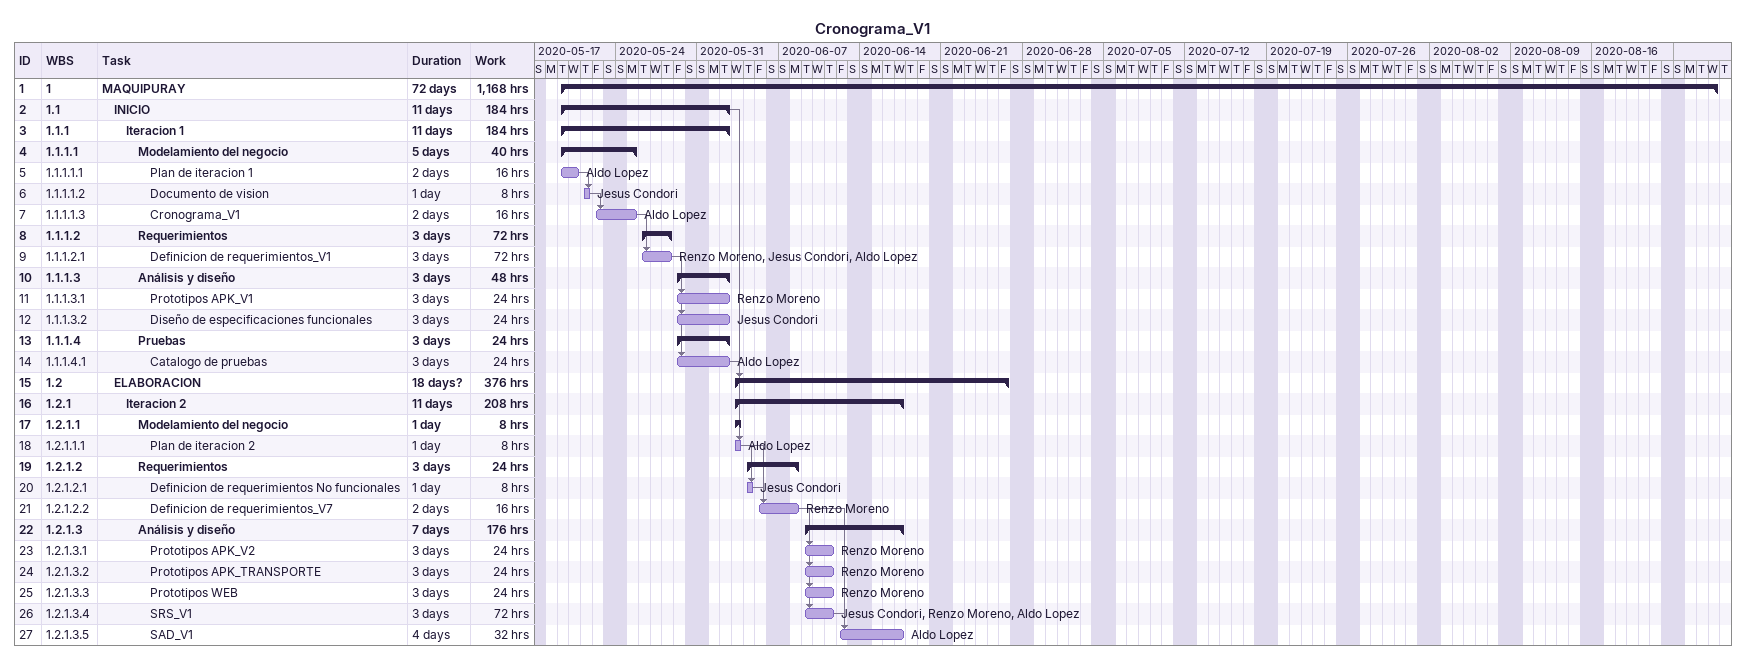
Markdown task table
Cronograma_V1

| ID | WBS | Task | Duration | Start | Finish | Predecessors | Resources | Work (h) |
|---|---|---|---|---|---|---|---|---|
| 1 | 1 | **MAQUIPURAY** | 72d | 2020-05-19 | 2020-08-26 |  |  | 1168 |
| 2 | 1.1 | **INICIO** | 11d | 2020-05-19 | 2020-06-02 |  |  | 184 |
| 3 | 1.1.1 | **Iteracion 1** | 11d | 2020-05-19 | 2020-06-02 |  |  | 184 |
| 4 | 1.1.1.1 | **Modelamiento del negocio** | 5d | 2020-05-19 | 2020-05-25 |  |  | 40 |
| 5 | 1.1.1.1.1 | Plan de iteracion 1 | 2d | 2020-05-19 | 2020-05-20 |  | Aldo Lopez | 16 |
| 6 | 1.1.1.1.2 | Documento de vision | 1d | 2020-05-21 | 2020-05-21 | 5 | Jesus Condori | 8 |
| 7 | 1.1.1.1.3 | Cronograma_V1 | 2d | 2020-05-22 | 2020-05-25 | 6 | Aldo Lopez | 16 |
| 8 | 1.1.1.2 | **Requerimientos** | 3d | 2020-05-26 | 2020-05-28 |  |  | 72 |
| 9 | 1.1.1.2.1 | Definicion de requerimientos_V1 | 3d | 2020-05-26 | 2020-05-28 | 7 | Renzo Moreno, Jesus Condori, Aldo Lopez | 72 |
| 10 | 1.1.1.3 | **Análisis y diseño** | 3d | 2020-05-29 | 2020-06-02 |  |  | 48 |
| 11 | 1.1.1.3.1 | Prototipos APK_V1 | 3d | 2020-05-29 | 2020-06-02 | 9 | Renzo Moreno | 24 |
| 12 | 1.1.1.3.2 | Diseño de especificaciones funcionales | 3d | 2020-05-29 | 2020-06-02 | 9 | Jesus Condori | 24 |
| 13 | 1.1.1.4 | **Pruebas** | 3d | 2020-05-29 | 2020-06-02 |  |  | 24 |
| 14 | 1.1.1.4.1 | Catalogo de pruebas | 3d | 2020-05-29 | 2020-06-02 | 9 | Aldo Lopez | 24 |
| 15 | 1.2 | **ELABORACION** | 18d? | 2020-06-03 | 2020-06-26 | 2 |  | 376 |
| 16 | 1.2.1 | **Iteracion 2** | 11d | 2020-06-03 | 2020-06-17 |  |  | 208 |
| 17 | 1.2.1.1 | **Modelamiento del negocio** | 1d | 2020-06-03 | 2020-06-03 |  |  | 8 |
| 18 | 1.2.1.1.1 | Plan de iteracion 2 | 1d | 2020-06-03 | 2020-06-03 | 14 | Aldo Lopez | 8 |
| 19 | 1.2.1.2 | **Requerimientos** | 3d | 2020-06-04 | 2020-06-08 |  |  | 24 |
| 20 | 1.2.1.2.1 | Definicion de requerimientos No funcionales | 1d | 2020-06-04 | 2020-06-04 | 18 | Jesus Condori | 8 |
| 21 | 1.2.1.2.2 | Definicion de requerimientos_V7 | 2d | 2020-06-05 | 2020-06-08 | 18, 20 | Renzo Moreno | 16 |
| 22 | 1.2.1.3 | **Análisis y diseño** | 7d | 2020-06-09 | 2020-06-17 |  |  | 176 |
| 23 | 1.2.1.3.1 | Prototipos APK_V2 | 3d | 2020-06-09 | 2020-06-11 | 21 | Renzo Moreno | 24 |
| 24 | 1.2.1.3.2 | Prototipos APK_TRANSPORTE | 3d | 2020-06-09 | 2020-06-11 | 21 | Renzo Moreno | 24 |
| 25 | 1.2.1.3.3 | Prototipos WEB | 3d | 2020-06-09 | 2020-06-11 | 21 | Renzo Moreno | 24 |
| 26 | 1.2.1.3.4 | SRS_V1 | 3d | 2020-06-09 | 2020-06-11 | 21 | Jesus Condori, Renzo Moreno, Aldo Lopez | 72 |
| 27 | 1.2.1.3.5 | SAD_V1 | 4d | 2020-06-12 | 2020-06-17 | 21, 26 | Aldo Lopez | 32 |
